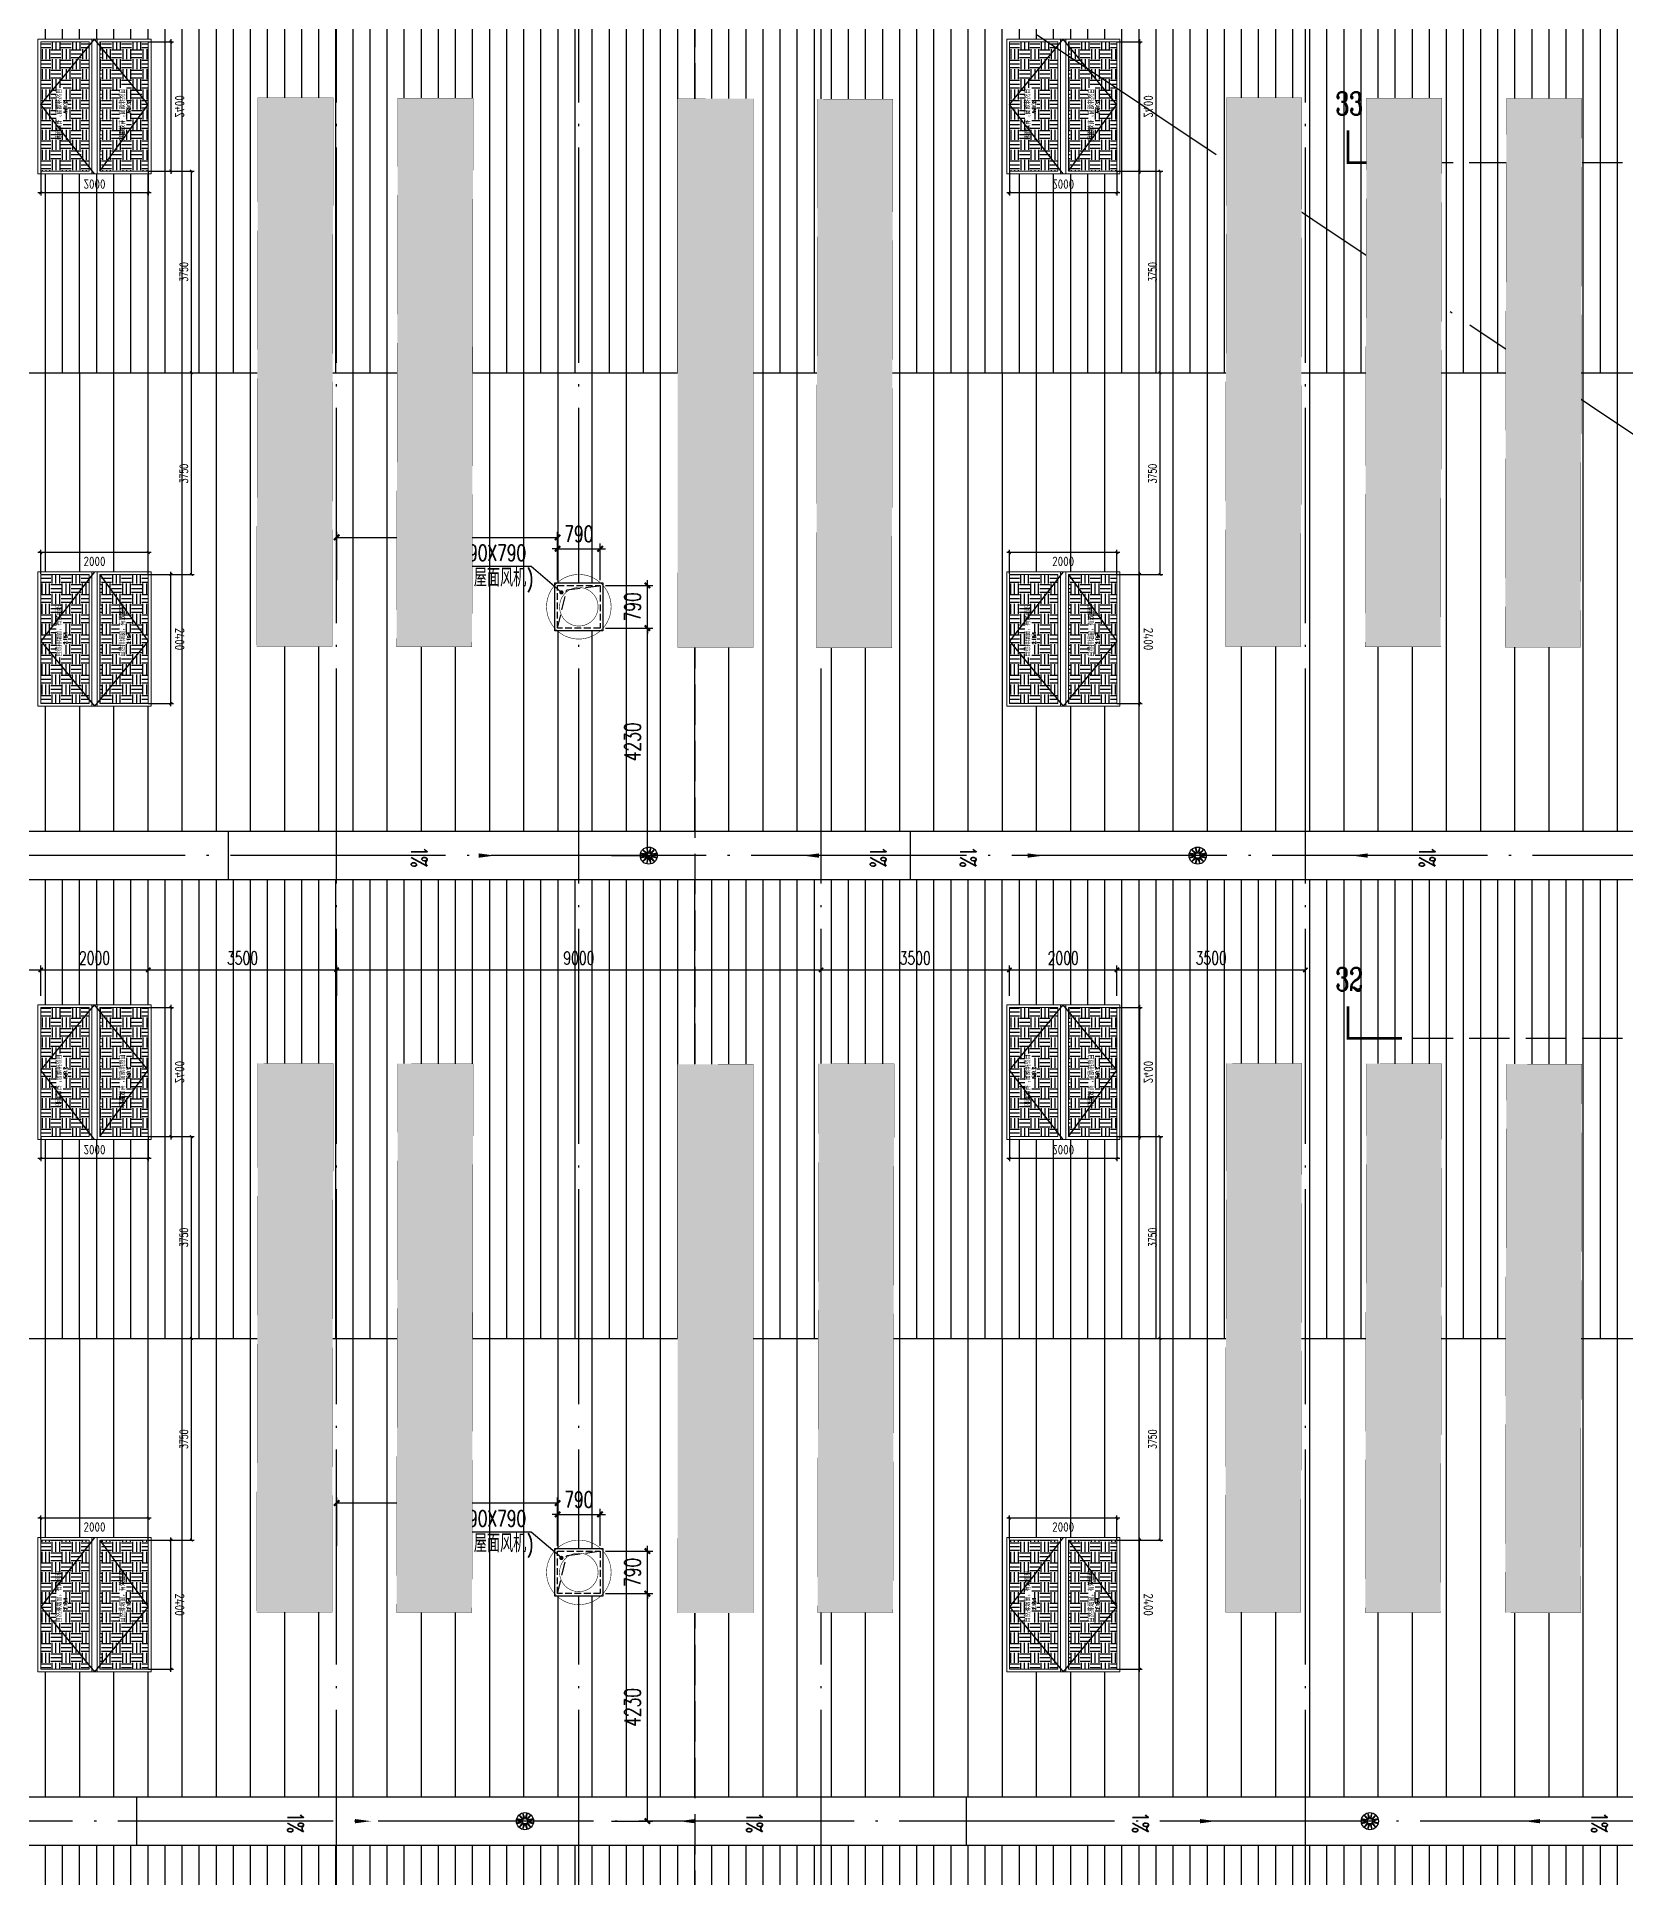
# Model space of a CAD drawing. Extents: x -1313754 to 847533, y 489853 to 941203.
# Drawn here: x 338574 to 368089, y 565828 to 600040 of the extents above; entities that cross this region are included whole.
import ezdxf

# ---------------------------------------------------------------- set-up
doc = ezdxf.new("R2010")
doc.units = 0
doc.header["$LTSCALE"] = 1000
doc.header["$MEASUREMENT"] = 0
for name, pattern in [('DASH', [0.35, 0.25, -0.1]), ('DOTE', [2.42, 2, -0.2, 0.02, -0.2]), ('HIDDEN', [9.525, 6.35, -3.175])]:
    doc.linetypes.add(name, pattern=pattern)
doc.layers.get('Defpoints').update_dxf_attribs({"color": 210})
for name, color, linetype in [('99平面图例外参$0$A-HATCH-2', 251, 'Continuous'), ('A-AXIS-DOTE', 14, 'DOTE'), ('A-AXIS-DP', 126, 'Continuous'), ('A-AXIS-SYMB', 3, 'Continuous'), ('A-DRAIN', 142, 'Continuous'), ('A-HATCH-2', 251, 'Continuous'), ('A-LIN-V', 9, 'Continuous'), ('A-SFCE', 30, 'Continuous'), ('A-WINDOW', 140, 'Continuous'), ('AS-COLN', 6, 'Continuous'), ('AS-WALL', 40, 'Continuous'), ('AS-结构边线层', 200, 'Continuous'), ('DIM_SYMB', 3, 'Continuous'), ('E-电气标注', 84, 'Continuous'), ('PUB_TEXT', 7, 'Continuous'), ('SPACE', 7, 'Continuous'), ('SPACE_HATCH', 8, 'Continuous'), ('参考线', 8, 'Continuous'), ('外框', 1, 'HIDDEN'), ('文本', 4, 'Continuous'), ('暖通', 7, 'Continuous'), ('虹吸雨水斗', 6, 'Continuous')]:
    doc.layers.add(name, color=color, linetype=linetype)
doc.layers.add('A-加建区域', color=47, linetype='Continuous', plot=False)
doc.layers.add('成型线', color=3, linetype='Continuous', lineweight=18)
doc.styles.add('_TCH_DIM', font='SIMPLEX', dxfattribs={"bigfont": 'GBCBIG'})
doc.styles.add('_TCH_DIM_T3', font='SIMPLEX', dxfattribs={"width": 0.705882, "bigfont": 'GBCBIG'})
doc.styles.add('_TCH_LABEL', font='COMPLEX', dxfattribs={"bigfont": 'GBCBIG'})
doc.styles.add('_TCH_SPACE', font='SIMPLEX', dxfattribs={"height": 5, "bigfont": 'GBCBIG'})
doc.styles.get("Standard").update_dxf_attribs({"font": 'gbenor.shx', "bigfont": 'gbcbig.shx'})
doc.dimstyles.new('_TCH_ARCH&&100', dxfattribs={"dimtxt": 297.5, "dimasz": 100, "dimexe": 100, "dimexo": 100, "dimgap": 126.25, "dimtad": 1, "dimdec": 0, "dimzin": 0, "dimdsep": 46, "dimtxsty": '_TCH_DIM_T3', "dimblk": 'ARCHTICK', "dimcen": 0.09, "dimclrt": 7, "dimazin": 2, "dimtfac": 1, "dimtdec": 0, "dimtix": 1, "dimtmove": 2, "dimatfit": 3, "dimfxl": 0, "dimtolj": 1, "dimtzin": 0, "dimarcsym": 0})
doc.dimstyles.new('_TCH_ARCH&&50', dxfattribs={"dimtxt": 148.75, "dimasz": 50, "dimexe": 50, "dimexo": 50, "dimgap": 63.125, "dimtad": 1, "dimdec": 0, "dimzin": 0, "dimdsep": 46, "dimtxsty": '_TCH_DIM_T3', "dimblk": 'ARCHTICK', "dimcen": 0.09, "dimclrt": 7, "dimazin": 2, "dimtfac": 1, "dimtdec": 0, "dimtix": 1, "dimtmove": 2, "dimatfit": 3, "dimfxl": 0, "dimtolj": 1, "dimtzin": 0, "dimarcsym": 0})
doc.dimstyles.new('_TCH_ARCH&&80', dxfattribs={"dimtxt": 238, "dimasz": 80, "dimexe": 80, "dimexo": 80, "dimgap": 101, "dimtad": 1, "dimdec": 0, "dimzin": 0, "dimdsep": 46, "dimtxsty": '_TCH_DIM_T3', "dimblk": 'ARCHTICK', "dimcen": 0.09, "dimclrt": 7, "dimazin": 2, "dimtfac": 1, "dimtdec": 0, "dimtix": 1, "dimtmove": 2, "dimatfit": 3, "dimfxl": 0, "dimtolj": 1, "dimtzin": 0, "dimarcsym": 0})
pattern_1 = [(90, (-500100, 0), (-635, 0), [])]
pattern_2 = [(90, (-500100, 0), (-317.5, 0), [])]
pattern_3 = [(0, (0, 0), (187.5, 187.5), [187.5, -187.5]), (0, (0, 70.31), (187.5, 187.5), [187.5, -187.5]), (0, (0, 140.62), (187.5, 187.5), [187.5, -187.5]), (90, (23.44, 164.06), (-187.5, 187.5), [187.5, -187.5]), (90, (93.75, 164.06), (-187.5, 187.5), [187.5, -187.5]), (90, (164.06, 164.06), (-187.5, 187.5), [187.5, -187.5])]

# ---------------------------------------------------------------- blocks, each defined once
blk = doc.blocks.new('rrrrrrrrrrrrrrrrrrrrr')
at = {"layer": 'A-HATCH-2'}
h = blk.add_hatch(dxfattribs=at)
h.set_pattern_fill('ANSI31', color=256, scale=200, angle=45)
h.set_pattern_definition(pattern_2)
h.paths.add_polyline_path([(-266220, 593795), (-133684.3, 593795), (-128454.2, 593795), (-128454.2, 602320), (-301467.2, 602320), (-304221.8, 593830.4), (-299145.1, 593795)])
h = blk.add_hatch(dxfattribs=at)
h.set_pattern_fill('ANSI31', color=256, scale=400, angle=45)
h.set_pattern_definition(pattern_1)
h.paths.add_polyline_path([(-266220, 593795), (-133684.3, 593795), (-128454.2, 593795), (-128454.2, 585270), (-306999.3, 585270), (-304233.2, 593795), (-278850, 593795)])
h = blk.add_hatch(dxfattribs=at)
h.set_pattern_fill('ANSI31', color=256, scale=200, angle=45)
h.set_pattern_definition(pattern_2)
h.paths.add_polyline_path([(-266220, 575845), (-133684.3, 575845), (-128454.2, 575845), (-128454.2, 584370), (-307291.3, 584370), (-310057.3, 575845), (-299145.1, 575845)])
h = blk.add_hatch(dxfattribs=at)
h.set_pattern_fill('ANSI31', color=256, scale=400, angle=45)
h.set_pattern_definition(pattern_1)
h.paths.add_polyline_path([(-266220, 575845), (-133684.3, 575845), (-128454.2, 575845), (-128454.2, 567320), (-313254.2, 567335.8), (-312823.4, 567320), (-310057.3, 575845), (-278850, 575845)])
h = blk.add_hatch(dxfattribs=at)
h.set_pattern_fill('ANSI31', color=256, scale=200, angle=45)
h.set_pattern_definition(pattern_2)
h.paths.add_polyline_path([(-313254.2, 565520), (-313554.2, 565520), (-313554.2, 557895), (-299145.1, 557895), (-266220, 557895), (-133684.3, 557895), (-128454.2, 557895), (-128454.2, 566420), (-313254.2, 566420)])
at = {"layer": 'A-LIN-V'}
for points in [[(-128454.2, 585270), (-306999.3, 585270)], [(-307291.3, 584370), (-312823.4, 567320), (-128454.2, 567320)], [(-128454.2, 584370), (-307291.3, 584370)], [(-128454.2, 566420), (-313254.2, 566420)]]:
    blk.add_lwpolyline(points, dxfattribs=at)
at = {"layer": 'A-SFCE'}
for points in [[(-304977.3, 593795), (-128454.2, 593795)], [(-310793.3, 575845), (-128454.2, 575845)]]:
    blk.add_lwpolyline(points, dxfattribs=at)
blk = doc.blocks.new('_ArchTick')
at = {"color": 0, "linetype": 'ByBlock', "const_width": 0.4}
blk.add_lwpolyline([(-0.5, -0.5), (0.5, 0.5)], dxfattribs=at)
blk = doc.blocks.new('44')
at = {"layer": 'A-AXIS-DP', "color": 1}
for p, q in [((280302, 745270), (280302, 747370)), ((277446, 744900), (279946, 744900))]:
    blk.add_line(p, q, dxfattribs=at)
for p, xscale, yscale, zscale, rotation in [((280302, 747320), -50.00000000000003, 50.00000000000003, 50.00000000000001, 270), ((280302, 745320), -50.00000000000001, 50.00000000000001, 50.00000000000001, 90), ((279896, 744900), -50, 50, 50, 180)]:
    blk.add_blockref('_ArchTick', p, dxfattribs=dict(at, xscale=xscale, yscale=yscale, zscale=zscale, rotation=rotation))
at = {"layer": 'A-AXIS-DP', "color": 1, "xscale": -50, "yscale": 50, "zscale": 50}
blk.add_blockref('_ArchTick', (277496, 744900), dxfattribs=at)
at = {"layer": 'A-AXIS-DP', "color": 1, "insert": (278696, 744737), "char_height": 175, "attachment_point": 5, "rotation": 180}
blk.add_mtext('\\A1;2400', dxfattribs=at)
blk.add_wipeout([(277446, 745270), (279946, 745270), (279946, 747370), (277446, 747370)]).dxf.layer = '参考线'
at = {"layer": 'SPACE_HATCH'}
h = blk.add_hatch(dxfattribs=at)
h.set_pattern_fill('土壤', color=1, scale=50, style=0)
h.set_pattern_definition(pattern_3)
h.paths.add_polyline_path([(277496, 746420), (279896, 746420), (279896, 747320), (277496, 747320)])
h.paths.add_polyline_path([(278352, 746904), (279057, 746904), (279057, 747034), (278352, 747034)])
h.paths.add_polyline_path([(278591, 746811), (278817, 746811), (278817, 746895), (278591, 746895)])
h = blk.add_hatch(dxfattribs=at)
h.set_pattern_fill('土壤', color=1, scale=50, style=0)
h.set_pattern_definition(pattern_3)
h.paths.add_polyline_path([(277496, 746220), (279896, 746220), (279896, 745320), (277496, 745320)])
h.paths.add_polyline_path([(278352, 745724), (279057, 745724), (279057, 745854), (278352, 745854)])
h.paths.add_polyline_path([(278591, 745631), (278817, 745631), (278817, 745715), (278591, 745715)])
at = {"layer": 'A-AXIS-DP', "color": 1}
for p, q in [((279906, 747320), (280352, 747320)), ((277496, 745320), (277496, 744850)), ((279896, 745320), (279896, 744850)), ((279906, 745320), (280352, 745320))]:
    blk.add_line(p, q, dxfattribs=at)
at = {"layer": '外框'}
for points in [[(279946, 746320), (278658, 747320), (277446, 746320)], [(279896, 746220), (278658, 745320), (277446, 746320)]]:
    blk.add_lwpolyline(points, dxfattribs=at)
at = {"layer": '成型线'}
for p, q in [((279946, 745270), (279946, 747370)), ((277446, 746370), (279946, 746370)), ((277446, 746270), (279946, 746270)), ((277496, 746420), (279896, 746420)), ((277496, 746220), (279896, 746220))]:
    blk.add_line(p, q, dxfattribs=at)
for points in [[(279946, 745270), (277446, 745270), (277446, 747370), (279946, 747370)], [(277496, 746420), (277496, 747320), (279896, 747320), (279896, 746420)], [(279896, 746220), (279896, 745320), (277496, 745320), (277496, 746220)]]:
    blk.add_lwpolyline(points, dxfattribs=at)
at = {"layer": 'A-AXIS-DP', "color": 1, "insert": (280139, 746320), "char_height": 175, "attachment_point": 5, "rotation": 270}
blk.add_mtext('\\A1;2000', dxfattribs=at)
at = {"layer": 'SPACE', "color": 1, "style": '_TCH_SPACE'}
for p in [(278365, 746930), (278365, 745750)]:
    blk.add_text('自然排烟窗，有效面积', height=96.5, dxfattribs=at).set_placement(p)
at = {"layer": 'SPACE', "color": 1, "style": '_TCH_SPACE', "width": 0.705882}
for s, height, p in [('2.16m', 59.5, (278600, 746828)), ('2', 29.8, (278792, 746863)), ('2.16m', 59.5, (278600, 745648)), ('2', 29.8, (278792, 745683))]:
    blk.add_text(s, height=height, dxfattribs=at).set_placement(p)
blk = doc.blocks.new('*D2538')
at = {"layer": 'A-WINDOW', "color": 0, "lineweight": -2}
for p, q in [((367696, 714320), (368446, 714320)), ((368396, 710570), (368396, 714320)), ((367696, 710570), (368446, 710570))]:
    blk.add_line(p, q, dxfattribs=at)
at = {"layer": 'Defpoints', "color": 0}
for p in [(367646, 714320), (368396, 714320), (367646, 710570)]:
    blk.add_point(p, dxfattribs=at)
at = {"layer": 'A-WINDOW', "color": 0, "lineweight": -2, "xscale": 50, "yscale": 50, "zscale": 50}
for p, rotation in [((368396, 714320), 90), ((368396, 710570), 270)]:
    blk.add_blockref('_ArchTick', p, dxfattribs=dict(at, rotation=rotation))
at = {"layer": 'A-WINDOW', "color": 7, "insert": (368258, 712445), "char_height": 148.8, "attachment_point": 5, "rotation": 90, "style": '_TCH_DIM_T3'}
blk.add_mtext('\\A1;3750', dxfattribs=at)
blk = doc.blocks.new('*D2539')
at = {"layer": 'A-WINDOW', "color": 0, "lineweight": -2}
for p, q in [((367696, 718070), (368446, 718070)), ((368396, 714320), (368396, 718070)), ((367696, 714320), (368446, 714320))]:
    blk.add_line(p, q, dxfattribs=at)
at = {"layer": 'Defpoints', "color": 0}
for p in [(367646, 718070), (368396, 718070), (367646, 714320)]:
    blk.add_point(p, dxfattribs=at)
at = {"layer": 'A-WINDOW', "color": 0, "lineweight": -2, "xscale": 50, "yscale": 50, "zscale": 50}
for p, rotation in [((368396, 718070), 90), ((368396, 714320), 270)]:
    blk.add_blockref('_ArchTick', p, dxfattribs=dict(at, rotation=rotation))
at = {"layer": 'A-WINDOW', "color": 7, "insert": (368258, 716195), "char_height": 148.8, "attachment_point": 5, "rotation": 90, "style": '_TCH_DIM_T3'}
blk.add_mtext('\\A1;3750', dxfattribs=at)
blk = doc.blocks.new('*D1955')
at = {"layer": 'A-AXIS-DP', "color": 0, "lineweight": -2}
for p, q in [((335146, 582215), (335146, 582775)), ((335146, 582695), (338646, 582695)), ((338646, 582215), (338646, 582775))]:
    blk.add_line(p, q, dxfattribs=at)
at = {"layer": 'Defpoints', "color": 0}
for p in [(338646, 582695), (335146, 582135), (338646, 582135)]:
    blk.add_point(p, dxfattribs=at)
at = {"layer": 'A-AXIS-DP', "color": 0, "lineweight": -2, "xscale": 80, "yscale": 80, "zscale": 80, "rotation": 180}
blk.add_blockref('_ArchTick', (335146, 582695), dxfattribs=at)
at = {"layer": 'A-AXIS-DP', "color": 0, "lineweight": -2, "xscale": 80, "yscale": 80, "zscale": 80}
blk.add_blockref('_ArchTick', (338646, 582695), dxfattribs=at)
at = {"layer": 'A-AXIS-DP', "color": 7, "insert": (336896, 582915), "char_height": 238, "attachment_point": 5, "style": '_TCH_DIM_T3'}
blk.add_mtext('\\A1;3500', dxfattribs=at)
blk = doc.blocks.new('*D1956')
at = {"layer": 'A-AXIS-DP', "color": 0, "lineweight": -2}
for p, q in [((338646, 582215), (338646, 582775)), ((338646, 582695), (340646, 582695)), ((340646, 582215), (340646, 582775))]:
    blk.add_line(p, q, dxfattribs=at)
at = {"layer": 'Defpoints', "color": 0}
for p in [(340646, 582695), (338646, 582135), (340646, 582135)]:
    blk.add_point(p, dxfattribs=at)
at = {"layer": 'A-AXIS-DP', "color": 0, "lineweight": -2, "xscale": 80, "yscale": 80, "zscale": 80, "rotation": 180}
blk.add_blockref('_ArchTick', (338646, 582695), dxfattribs=at)
at = {"layer": 'A-AXIS-DP', "color": 0, "lineweight": -2, "xscale": 80, "yscale": 80, "zscale": 80}
blk.add_blockref('_ArchTick', (340646, 582695), dxfattribs=at)
at = {"layer": 'A-AXIS-DP', "color": 7, "insert": (339646, 582915), "char_height": 238, "attachment_point": 5, "style": '_TCH_DIM_T3'}
blk.add_mtext('\\A1;2000', dxfattribs=at)
blk = doc.blocks.new('*D1957')
at = {"layer": 'A-AXIS-DP', "color": 0, "lineweight": -2}
for p, q in [((340646, 582215), (340646, 582775)), ((340646, 582695), (344146, 582695)), ((344146, 582215), (344146, 582775))]:
    blk.add_line(p, q, dxfattribs=at)
at = {"layer": 'Defpoints', "color": 0}
for p in [(344146, 582695), (340646, 582135), (344146, 582135)]:
    blk.add_point(p, dxfattribs=at)
at = {"layer": 'A-AXIS-DP', "color": 0, "lineweight": -2, "xscale": 80, "yscale": 80, "zscale": 80, "rotation": 180}
blk.add_blockref('_ArchTick', (340646, 582695), dxfattribs=at)
at = {"layer": 'A-AXIS-DP', "color": 0, "lineweight": -2, "xscale": 80, "yscale": 80, "zscale": 80}
blk.add_blockref('_ArchTick', (344146, 582695), dxfattribs=at)
at = {"layer": 'A-AXIS-DP', "color": 7, "insert": (342396, 582915), "char_height": 238, "attachment_point": 5, "style": '_TCH_DIM_T3'}
blk.add_mtext('\\A1;3500', dxfattribs=at)
blk = doc.blocks.new('*D1958')
at = {"layer": 'A-AXIS-DP', "color": 0, "lineweight": -2}
for p, q in [((344146, 582215), (344146, 582775)), ((344146, 582695), (353146, 582695)), ((353146, 582215), (353146, 582775))]:
    blk.add_line(p, q, dxfattribs=at)
at = {"layer": 'Defpoints', "color": 0}
for p in [(353146, 582695), (344146, 582135), (353146, 582135)]:
    blk.add_point(p, dxfattribs=at)
at = {"layer": 'A-AXIS-DP', "color": 0, "lineweight": -2, "xscale": 80, "yscale": 80, "zscale": 80, "rotation": 180}
blk.add_blockref('_ArchTick', (344146, 582695), dxfattribs=at)
at = {"layer": 'A-AXIS-DP', "color": 0, "lineweight": -2, "xscale": 80, "yscale": 80, "zscale": 80}
blk.add_blockref('_ArchTick', (353146, 582695), dxfattribs=at)
at = {"layer": 'A-AXIS-DP', "color": 7, "insert": (348646, 582915), "char_height": 238, "attachment_point": 5, "style": '_TCH_DIM_T3'}
blk.add_mtext('\\A1;9000', dxfattribs=at)
blk = doc.blocks.new('*D1959')
at = {"layer": 'A-AXIS-DP', "color": 0, "lineweight": -2}
for p, q in [((353146, 582215), (353146, 582775)), ((353146, 582695), (356646, 582695)), ((356646, 582215), (356646, 582775))]:
    blk.add_line(p, q, dxfattribs=at)
at = {"layer": 'Defpoints', "color": 0}
for p in [(356646, 582695), (353146, 582135), (356646, 582135)]:
    blk.add_point(p, dxfattribs=at)
at = {"layer": 'A-AXIS-DP', "color": 0, "lineweight": -2, "xscale": 80, "yscale": 80, "zscale": 80, "rotation": 180}
blk.add_blockref('_ArchTick', (353146, 582695), dxfattribs=at)
at = {"layer": 'A-AXIS-DP', "color": 0, "lineweight": -2, "xscale": 80, "yscale": 80, "zscale": 80}
blk.add_blockref('_ArchTick', (356646, 582695), dxfattribs=at)
at = {"layer": 'A-AXIS-DP', "color": 7, "insert": (354896, 582915), "char_height": 238, "attachment_point": 5, "style": '_TCH_DIM_T3'}
blk.add_mtext('\\A1;3500', dxfattribs=at)
blk = doc.blocks.new('*D1960')
at = {"layer": 'A-AXIS-DP', "color": 0, "lineweight": -2}
for p, q in [((356646, 582215), (356646, 582775)), ((356646, 582695), (358646, 582695)), ((358646, 582215), (358646, 582775))]:
    blk.add_line(p, q, dxfattribs=at)
at = {"layer": 'Defpoints', "color": 0}
for p in [(358646, 582695), (356646, 582135), (358646, 582135)]:
    blk.add_point(p, dxfattribs=at)
at = {"layer": 'A-AXIS-DP', "color": 0, "lineweight": -2, "xscale": 80, "yscale": 80, "zscale": 80, "rotation": 180}
blk.add_blockref('_ArchTick', (356646, 582695), dxfattribs=at)
at = {"layer": 'A-AXIS-DP', "color": 0, "lineweight": -2, "xscale": 80, "yscale": 80, "zscale": 80}
blk.add_blockref('_ArchTick', (358646, 582695), dxfattribs=at)
at = {"layer": 'A-AXIS-DP', "color": 7, "insert": (357646, 582915), "char_height": 238, "attachment_point": 5, "style": '_TCH_DIM_T3'}
blk.add_mtext('\\A1;2000', dxfattribs=at)
blk = doc.blocks.new('*D1961')
at = {"layer": 'A-AXIS-DP', "color": 0, "lineweight": -2}
for p, q in [((358646, 582215), (358646, 582775)), ((358646, 582695), (362146, 582695)), ((362146, 582215), (362146, 582775))]:
    blk.add_line(p, q, dxfattribs=at)
at = {"layer": 'Defpoints', "color": 0}
for p in [(362146, 582695), (358646, 582135), (362146, 582135)]:
    blk.add_point(p, dxfattribs=at)
at = {"layer": 'A-AXIS-DP', "color": 0, "lineweight": -2, "xscale": 80, "yscale": 80, "zscale": 80, "rotation": 180}
blk.add_blockref('_ArchTick', (358646, 582695), dxfattribs=at)
at = {"layer": 'A-AXIS-DP', "color": 0, "lineweight": -2, "xscale": 80, "yscale": 80, "zscale": 80}
blk.add_blockref('_ArchTick', (362146, 582695), dxfattribs=at)
at = {"layer": 'A-AXIS-DP', "color": 7, "insert": (360396, 582915), "char_height": 238, "attachment_point": 5, "style": '_TCH_DIM_T3'}
blk.add_mtext('\\A1;3500', dxfattribs=at)
blk = doc.blocks.new('dote')
at = {"layer": 'A-AXIS-DOTE', "ltscale": 2}
for p, q in [((64882.2, -264080), (64882.2, -167560.7)), ((69382.2, -264080), (69382.2, -167560.7)), ((73882.2, -264080), (73882.2, -167560.7)), ((82882.2, -264080), (82882.2, -167560.7)), ((73878.2, -202050), (103882.2, -222150)), ((100786.4, -220000), (-97273.6, -220000)), ((98696.4, -237950), (-97273.6, -237950))]:
    blk.add_line(p, q, dxfattribs=at)
at = {"layer": 'DIM_SYMB', "linetype": 'DASH', "ltscale": 3}
for p, q in [((96126.4, -207120), (84476.4, -207120)), ((96126.4, -223400), (84476.4, -223400))]:
    blk.add_line(p, q, dxfattribs=at)
blk.add_lwpolyline([(71542.3, -265870), (71542.3, -177720)], dxfattribs=at)
at = {"layer": 'DIM_SYMB', "const_width": 50}
for points in [[(83676.4, -206520), (83676.4, -207120), (84676.4, -207120)], [(83676.4, -222800), (83676.4, -223400), (84676.4, -223400)]]:
    blk.add_lwpolyline(points, dxfattribs=at)
at = {"layer": 'PUB_TEXT', "style": '_TCH_LABEL', "width": 0.705882}
for s, p in [('33', (83440.7, -206232.5)), ('32', (83440.7, -222512.5))]:
    blk.add_text(s, height=425, dxfattribs=at).set_placement(p)
blk = doc.blocks.new('*D138')
at = {"layer": 'A-AXIS-DP', "color": 0, "lineweight": -2}
for p, q in [((-495, 395), (-1374, 395)), ((-1274, 395), (-1274, 495)), ((-1274, 395), (-1274, -395)), ((-495, -395), (-1374, -395)), ((-1274, -395), (-1274, -495))]:
    blk.add_line(p, q, dxfattribs=at)
at = {"layer": 'Defpoints', "color": 0}
for p in [(-395, 395), (-1274, -395), (-395, -395)]:
    blk.add_point(p, dxfattribs=at)
at = {"layer": 'A-AXIS-DP', "color": 0, "lineweight": -2, "xscale": 100, "yscale": 100, "zscale": 100}
for p, rotation in [((-1274, 395), 270), ((-1274, -395), 90)]:
    blk.add_blockref('_ArchTick', p, dxfattribs=dict(at, rotation=rotation))
at = {"layer": 'A-AXIS-DP', "color": 7, "insert": (-999, 0), "char_height": 297.5, "attachment_point": 5, "rotation": 270, "style": '_TCH_DIM_T3'}
blk.add_mtext('\\A1;790', dxfattribs=at)
blk = doc.blocks.new('*D139')
at = {"layer": 'A-AXIS-DP', "color": 0, "lineweight": -2}
for p, q in [((-395, -495), (-395, -1178)), ((395, -495), (395, -1178)), ((-395, -1078), (-495, -1078)), ((395, -1078), (-395, -1078)), ((395, -1078), (495, -1078))]:
    blk.add_line(p, q, dxfattribs=at)
at = {"layer": 'Defpoints', "color": 0}
for p in [(-395, -395), (395, -395), (-395, -1078)]:
    blk.add_point(p, dxfattribs=at)
at = {"layer": 'A-AXIS-DP', "color": 0, "lineweight": -2, "xscale": 100, "yscale": 100, "zscale": 100}
blk.add_blockref('_ArchTick', (-395, -1078), dxfattribs=at)
at = {"layer": 'A-AXIS-DP', "color": 0, "lineweight": -2, "xscale": 100, "yscale": 100, "zscale": 100, "rotation": 180}
blk.add_blockref('_ArchTick', (395, -1078), dxfattribs=at)
at = {"layer": 'A-AXIS-DP', "color": 7, "insert": (0, -1353), "char_height": 297.5, "attachment_point": 5, "rotation": 180, "style": '_TCH_DIM_T3'}
blk.add_mtext('\\A1;790', dxfattribs=at)
blk = doc.blocks.new('*D2391')
at = {"layer": 'A-AXIS-DP', "color": 0, "lineweight": -2}
for p, q in [((349255, 571100), (350020, 571100)), ((349920, 566870), (349920, 571100)), ((349255, 566870), (350020, 566870))]:
    blk.add_line(p, q, dxfattribs=at)
at = {"layer": 'Defpoints', "color": 0}
for p in [(349155, 571100), (349920, 571100), (349155, 566870)]:
    blk.add_point(p, dxfattribs=at)
at = {"layer": 'A-AXIS-DP', "color": 0, "lineweight": -2, "xscale": 100, "yscale": 100, "zscale": 100}
for p, rotation in [((349920, 571100), 90), ((349920, 566870), 270)]:
    blk.add_blockref('_ArchTick', p, dxfattribs=dict(at, rotation=rotation))
at = {"layer": 'A-AXIS-DP', "color": 7, "insert": (349645, 568985), "char_height": 297.5, "attachment_point": 5, "rotation": 90, "style": '_TCH_DIM_T3'}
blk.add_mtext('\\A1;4230', dxfattribs=at)
blk = doc.blocks.new('*D2400')
at = {"layer": 'A-AXIS-DP', "color": 0, "lineweight": -2}
for p, q in [((349255, 589050), (350020, 589050)), ((349920, 584820), (349920, 589050)), ((349255, 584820), (350020, 584820))]:
    blk.add_line(p, q, dxfattribs=at)
at = {"layer": 'Defpoints', "color": 0}
for p in [(349155, 589050), (349920, 589050), (349155, 584820)]:
    blk.add_point(p, dxfattribs=at)
at = {"layer": 'A-AXIS-DP', "color": 0, "lineweight": -2, "xscale": 100, "yscale": 100, "zscale": 100}
for p, rotation in [((349920, 589050), 90), ((349920, 584820), 270)]:
    blk.add_blockref('_ArchTick', p, dxfattribs=dict(at, rotation=rotation))
at = {"layer": 'A-AXIS-DP', "color": 7, "insert": (349645, 586935), "char_height": 297.5, "attachment_point": 5, "rotation": 90, "style": '_TCH_DIM_T3'}
blk.add_mtext('\\A1;4230', dxfattribs=at)
blk = doc.blocks.new('*D2495')
at = {"layer": 'A-AXIS-DP', "color": 0, "lineweight": -2}
for p, q in [((344146, 571990), (344146, 572885)), ((344146, 572785), (348251, 572785)), ((348251, 571990), (348251, 572885))]:
    blk.add_line(p, q, dxfattribs=at)
at = {"layer": 'Defpoints', "color": 0}
for p in [(348251, 572785), (344146, 571890), (348251, 571890)]:
    blk.add_point(p, dxfattribs=at)
at = {"layer": 'A-AXIS-DP', "color": 0, "lineweight": -2, "xscale": 100, "yscale": 100, "zscale": 100, "rotation": 180}
blk.add_blockref('_ArchTick', (344146, 572785), dxfattribs=at)
at = {"layer": 'A-AXIS-DP', "color": 0, "lineweight": -2, "xscale": 100, "yscale": 100, "zscale": 100}
blk.add_blockref('_ArchTick', (348251, 572785), dxfattribs=at)
at = {"layer": 'A-AXIS-DP', "color": 7, "insert": (346198, 573060), "char_height": 297.5, "attachment_point": 5, "style": '_TCH_DIM_T3'}
blk.add_mtext('\\A1;4105', dxfattribs=at)
blk = doc.blocks.new('*D2496')
at = {"layer": 'A-AXIS-DP', "color": 0, "lineweight": -2}
for p, q in [((344146, 589940), (344146, 590835)), ((344146, 590735), (348251, 590735)), ((348251, 589940), (348251, 590835))]:
    blk.add_line(p, q, dxfattribs=at)
at = {"layer": 'Defpoints', "color": 0}
for p in [(348251, 590735), (344146, 589840), (348251, 589840)]:
    blk.add_point(p, dxfattribs=at)
at = {"layer": 'A-AXIS-DP', "color": 0, "lineweight": -2, "xscale": 100, "yscale": 100, "zscale": 100, "rotation": 180}
blk.add_blockref('_ArchTick', (344146, 590735), dxfattribs=at)
at = {"layer": 'A-AXIS-DP', "color": 0, "lineweight": -2, "xscale": 100, "yscale": 100, "zscale": 100}
blk.add_blockref('_ArchTick', (348251, 590735), dxfattribs=at)
at = {"layer": 'A-AXIS-DP', "color": 7, "insert": (346198, 591010), "char_height": 297.5, "attachment_point": 5, "style": '_TCH_DIM_T3'}
blk.add_mtext('\\A1;4105', dxfattribs=at)
blk = doc.blocks.new('w42343eeee')
blk.add_wipeout([(367285, 568212), (365883, 568215), (365906, 578415), (367306, 578412)]).dxf.layer = '参考线'
at = {"layer": '99平面图例外参$0$A-HATCH-2'}
h = blk.add_hatch(dxfattribs=at)
h.set_pattern_fill('ANSI33', color=256, scale=75)
h.set_pattern_definition([(45, (1135667.22, 924695.12), (-168.3798, 168.3798), []), (45, (1135835.6, 924695.12), (-168.3798, 168.3798), [119.0625, -59.53125])])
h.paths.add_polyline_path([(366843, 550430), (365843, 550432)])
h.paths.add_polyline_path([(365906, 578415), (367306, 578412), (367283, 568212), (365883, 568215)])
at = {"layer": 'E-电气标注', "color": 1, "const_width": 5}
blk.add_lwpolyline([(365906, 578415), (365883, 568215), (367283, 568212), (367306, 578412)], close=True, dxfattribs=at)
blk = doc.blocks.new('w242343')
at = {"layer": 'A-SFCE'}
for p, rotation in [((40598444777.675171, 3385028316.07083), 0.1299680659603089), ((40598447377.678352, 3385028316.070817), 0.1299680659603089), ((40598453892.563927, 3385027490.500558), 0.2599364601502721), ((40598455200.78495, 3385028333.816553), 0.1299680659603089), ((40598462777.628891, 3385028356.901469), 0.1299680659603089), ((40598465377.632042, 3385028356.901454), 0.1299680659603089), ((40598467977.635193, 3385028356.901443), 0.1299680659603089)]:
    blk.add_blockref('w42343eeee', p, dxfattribs=dict(at, rotation=rotation))
for p, rotation in [((40598444736.957932, 3385046266.024651), 0.1299680659603089), ((40598447336.961098, 3385046266.024636), 0.1299680659603089), ((40598453851.846703, 3385045440.454381), 0.2599364601502721), ((40598455136.970573, 3385046265.998655), 0.1299680659603089), ((40598462736.911621, 3385046306.855288), 0.1299680659603089), ((40598465336.914818, 3385046306.855273), 0.1299680659603089), ((40598467936.917923, 3385046306.855258), 0.1299680659603089)]:
    blk.add_blockref('w42343eeee', p, dxfattribs=dict(at, rotation=rotation))
for p, rotation in [((40598444696.24073, 3385064215.978468), 0.1299680659603089), ((40598447296.243858, 3385064215.978454), 0.1299680659603089), ((40598453811.129471, 3385063390.408198), 0.2599364601502721), ((40598455096.253326, 3385064215.952473), 0.1299680659603089), ((40598462696.194458, 3385064256.809103), 0.1299680659603089), ((40598465296.197548, 3385064256.809089), 0.1299680659603089), ((40598467896.200737, 3385064256.809077), 0.1299680659603089)]:
    blk.add_blockref('w42343eeee', p, dxfattribs=dict(at, rotation=rotation))
blk = doc.blocks.new('w4234233')
at = {"layer": 'A-AXIS-SYMB'}
for points in [[(355546, 826830, 0, 0, 0), (355546, 825680, 0, 80, 0), (355546, 825980, 0, 0, 0)], [(355546, 818810, 0, 0, 0), (355546, 819960, 0, 80, 0), (355546, 819660, 0, 0, 0)]]:
    blk.add_lwpolyline(points, format="xyseb", dxfattribs=at)
at = {"layer": 'PUB_TEXT', "style": '_TCH_DIM', "width": 0.705882}
for p in [(355376, 826935), (355376, 818407)]:
    blk.add_text('1%%%', height=297.5, dxfattribs=at).set_placement(p)
blk = doc.blocks.new('“奔腾”虹吸雨水斗')
at = {"layer": '虹吸雨水斗', "lineweight": 25}
for p, q in [((946982, 86753), (947040, 86688)), ((947052, 86699), (946987, 86758)), ((947048, 86793), (947066, 86707)), ((947082, 86711), (947055, 86795)), ((947125, 86795), (947098, 86711)), ((947114, 86707), (947132, 86793)), ((947194, 86758), (947128, 86699)), ((947140, 86688), (947199, 86753)), ((946944, 86685), (947028, 86658)), ((947028, 86641), (946944, 86614)), ((947032, 86673), (946946, 86692)), ((946946, 86607), (947032, 86625)), ((947040, 86611), (946982, 86546)), ((946987, 86541), (947052, 86600)), ((947066, 86592), (947048, 86506)), ((947055, 86504), (947082, 86587)), ((947098, 86587), (947125, 86504)), ((947132, 86506), (947114, 86592)), ((947128, 86600), (947194, 86541)), ((947199, 86546), (947140, 86611)), ((947234, 86692), (947148, 86673)), ((947148, 86625), (947234, 86607)), ((947152, 86658), (947236, 86685)), ((947236, 86614), (947152, 86641))]:
    blk.add_line(p, q, dxfattribs=at)
for radius in [150, 47.6]:
    blk.add_circle((947090, 86649), radius, dxfattribs=at)
for centre, start, end in [((947025, 86649), 291.6382, 68.3675), ((947034, 86682), 261.6382, 38.3675), ((947034, 86617), 321.6382, 98.3675), ((947057, 86706), 231.6382, 8.3675), ((947057, 86593), 351.6382, 128.3675), ((947090, 86715), 201.6382, 338.3675), ((947090, 86584), 21.6382, 158.3675), ((947123, 86706), 171.6382, 308.3675), ((947123, 86593), 51.6382, 188.3675), ((947147, 86682), 141.6382, 278.3675), ((947147, 86617), 81.6382, 218.3675), ((947155, 86649), 111.6382, 248.3675)]:
    blk.add_arc(centre, 8.82, start, end, dxfattribs=at)
blk = doc.blocks.new('434243')
at = {"layer": '文本', "xscale": 1.061320754715, "yscale": 1.061320754715, "zscale": 1.061320754715}
for p in [(-655221, 492857), (-645021, 492857), (-657521, 474907), (-641821, 474907)]:
    blk.add_blockref('“奔腾”虹吸雨水斗', p, dxfattribs=at)
blk = doc.blocks.new('21321423')
at = {"layer": 'A-DRAIN'}
for p, q in [((340430, 566420), (340430, 567320)), ((355850, 566420), (355850, 567320)), ((355850, 566420), (355850, 567320))]:
    blk.add_line(p, q, dxfattribs=at)
for points in [[(342130, 585270), (342130, 584370)], [(354800, 585270), (354800, 584370)], [(354800, 585270), (354800, 584370)]]:
    blk.add_lwpolyline(points, dxfattribs=at)
at = {"layer": 'A-加建区域', "rotation": 270}
for p in [(-472874, 940366), (-462674, 940366), (-475174, 922416), (-459474, 922416)]:
    blk.add_blockref('w4234233', p, dxfattribs=at)
at = {"layer": '虹吸雨水斗'}
blk.add_blockref('434243', (0, 0), dxfattribs=at)
blk = doc.blocks.new('frtt')
at = {"layer": 'A-LIN-V', "xscale": -1, "rotation": 90}
blk.add_blockref('44', (1112915.9, 997965.8), dxfattribs=at)
at = {"layer": 'A-LIN-V', "rotation": 90}
blk.add_blockref('44', (1112915.9, 430674.2), dxfattribs=at)
at = {"layer": 'A-WINDOW', "color": 1}
for p1, p2, picture, middle in [((367645.9, 714320), (367645.9, 718070), '*D2539', (368258.4, 716195)), ((367645.9, 710570), (367645.9, 714320), '*D2538', (368258.4, 712445))]:
    dim = blk.add_aligned_dim(p1=p1, p2=p2, distance=-750, dimstyle='_TCH_ARCH&&50', dxfattribs=at)
    dim.commit()
    dim.dimension.update_dxf_attribs({"geometry": picture, "text_midpoint": middle})
blk = doc.blocks.new('242343243')
at = {"layer": 'A-WINDOW'}
for p in [(-26950, -120525), (-8950, -120525), (-26950, -138475), (-8950, -138475)]:
    blk.add_blockref('frtt', p, dxfattribs=at)
at = {"layer": 'A-AXIS-DP'}
dim = blk.add_aligned_dim(p1=(344145.8, 582135.3), p2=(353145.8, 582135.3), distance=560, dimstyle='_TCH_ARCH&&80', dxfattribs=at)
dim.commit()
dim.dimension.update_dxf_attribs({"geometry": '*D1958', "text_midpoint": (348645.8, 582915.3)})
for p1, p2, picture, middle in [((335145.8, 582135.3), (338645.9, 582135.3), '*D1955', (336895.9, 582915.3)), ((338645.9, 582135.3), (340645.9, 582135.3), '*D1956', (339645.9, 582915.3)), ((340645.9, 582135.3), (344145.8, 582135.3), '*D1957', (342395.9, 582915.3)), ((353145.8, 582135.3), (356645.9, 582135.3), '*D1959', (354895.9, 582915.3)), ((356645.9, 582135.3), (358645.9, 582135.3), '*D1960', (357645.9, 582915.3)), ((358645.9, 582135.3), (362145.8, 582135.3), '*D1961', (360395.9, 582915.3))]:
    dim = blk.add_aligned_dim(p1=p1, p2=p2, distance=560, dimstyle='_TCH_ARCH&&80', dxfattribs=at)
    dim.commit()
    dim.dimension.update_dxf_attribs({"geometry": picture, "text_midpoint": middle})
blk = doc.blocks.new('fengji')
at = {"layer": 'DIM_SYMB'}
blk.add_line((884.2, -747.9), (2834.2, -747.9), dxfattribs=at)
at = {"layer": 'DIM_SYMB', "color": 7, "style": '_TCH_DIM', "width": 0.705882}
for s, p in [(')', (967.7, -372.9)), ('(', (2090.7, -372.9)), ('790X790', (2237.7, -852.9))]:
    blk.add_text(s, height=297.5, rotation=180, dxfattribs=at).set_placement(p)
at = {"layer": 'DIM_SYMB', "color": 7, "style": '_TCH_DIM'}
for s, p in [('屋面风机', (1950.7, -372.9)), ('留洞', (2729.2, -852.9))]:
    blk.add_text(s, height=337.59, rotation=180, dxfattribs=at).set_placement(p)
blk.add_wipeout([(-445, 445), (445, 445), (445, -445), (-445, -445)]).dxf.layer = '参考线'
at = {"layer": 'A-HATCH-2', "const_width": 10}
for points in [[(0, -600.2, -1), (0, 600.2, -1)], [(0, -600.2, 1), (0, 600.2, 1)]]:
    blk.add_lwpolyline(points, format="xyb", dxfattribs=at)
at = {"layer": 'A-HATCH-2', "linetype": 'DASH', "const_width": 10}
for points in [[(0, -358.3, -1), (0, 358.3, -1)], [(0, -358.3, 1), (0, 358.3, 1)]]:
    blk.add_lwpolyline(points, format="xyb", dxfattribs=at)
at = {"layer": 'AS-COLN', "ltscale": 0.5}
blk.add_lwpolyline([(-445, 445), (445, 445), (445, -445), (-445, -445)], close=True, dxfattribs=at)
at = {"layer": 'AS-COLN', "linetype": 'DASH', "ltscale": 0.5}
blk.add_lwpolyline([(-395, 395), (395, 395), (395, -395), (-395, -395)], close=True, dxfattribs=at)
at = {"layer": 'AS-结构边线层', "linetype": 'DASH'}
blk.add_lwpolyline([(395, 395), (225.4, -315), (-395, -395)], dxfattribs=at)
at = {"layer": 'DIM_SYMB'}
blk.add_line((324.2, -267.9), (884.2, -747.9), dxfattribs=at)
at = {"layer": 'DIM_SYMB', "const_width": 40}
blk.add_lwpolyline([(310.3, -253.5, -1), (338.1, -282.3, -1)], format="xyb", close=True, dxfattribs=at)
at = {"layer": 'A-AXIS-DP'}
for p1, distance, picture, middle in [((-395, 395), -879.2, '*D138', (-999.2, 0)), ((395, -395), 682.9, '*D139', (0, -1352.9))]:
    dim = blk.add_aligned_dim(p1=p1, p2=(-395, -395), distance=distance, dimstyle='_TCH_ARCH&&100', dxfattribs=at)
    dim.commit()
    dim.dimension.update_dxf_attribs({"geometry": picture, "text_midpoint": middle})
blk = doc.blocks.new('2312321321')
at = {"layer": '暖通', "rotation": 180}
for p in [(348645.8, 589445), (348645.8, 571495)]:
    blk.add_blockref('fengji', p, dxfattribs=at)
at = {"layer": 'A-AXIS-DP'}
for p1, p2, distance, picture, middle in [((344145.8, 589840), (348250.8, 589840), 895, '*D2496', (346198.3, 591010)), ((349154.7, 584820), (349154.7, 589050), -765.3, '*D2400', (349645, 586935)), ((344145.8, 571890), (348250.8, 571890), 895, '*D2495', (346198.3, 573060)), ((349154.7, 566870), (349154.7, 571100), -765.3, '*D2391', (349645, 568985))]:
    dim = blk.add_aligned_dim(p1=p1, p2=p2, distance=distance, dimstyle='_TCH_ARCH&&100', dxfattribs=at)
    dim.commit()
    dim.dimension.update_dxf_attribs({"geometry": picture, "text_midpoint": middle})

msp = doc.modelspace()

# ---------------------------------------------------------------- block references
msp.add_blockref('rrrrrrrrrrrrrrrrrrrrr', (500100, 0))

# ---------------------------------------------------------------- next in the draw order: block references
at = {"layer": 'A-WINDOW'}
msp.add_blockref('242343243', (0, 0), dxfattribs=at)

# ---------------------------------------------------------------- next in the draw order: block references
at = {"layer": 'AS-WALL'}
msp.add_blockref('dote', (279263.6, 804820), dxfattribs=at)

# ---------------------------------------------------------------- next in the draw order: block references
at = {"layer": '暖通', "color": 7}
msp.add_blockref('2312321321', (0, 0), dxfattribs=at)

# ---------------------------------------------------------------- next in the draw order: block references
at = {"layer": 'A-WINDOW', "rotation": 359.8700319340397}
msp.add_blockref('w242343', (-40606042043.5, -3292924822.4), dxfattribs=at)

# ---------------------------------------------------------------- next in the draw order: block references
at = {"layer": '虹吸雨水斗', "linetype": 'Continuous'}
msp.add_blockref('21321423', (0, 0), dxfattribs=at)

doc.saveas('drawing.dxf')
